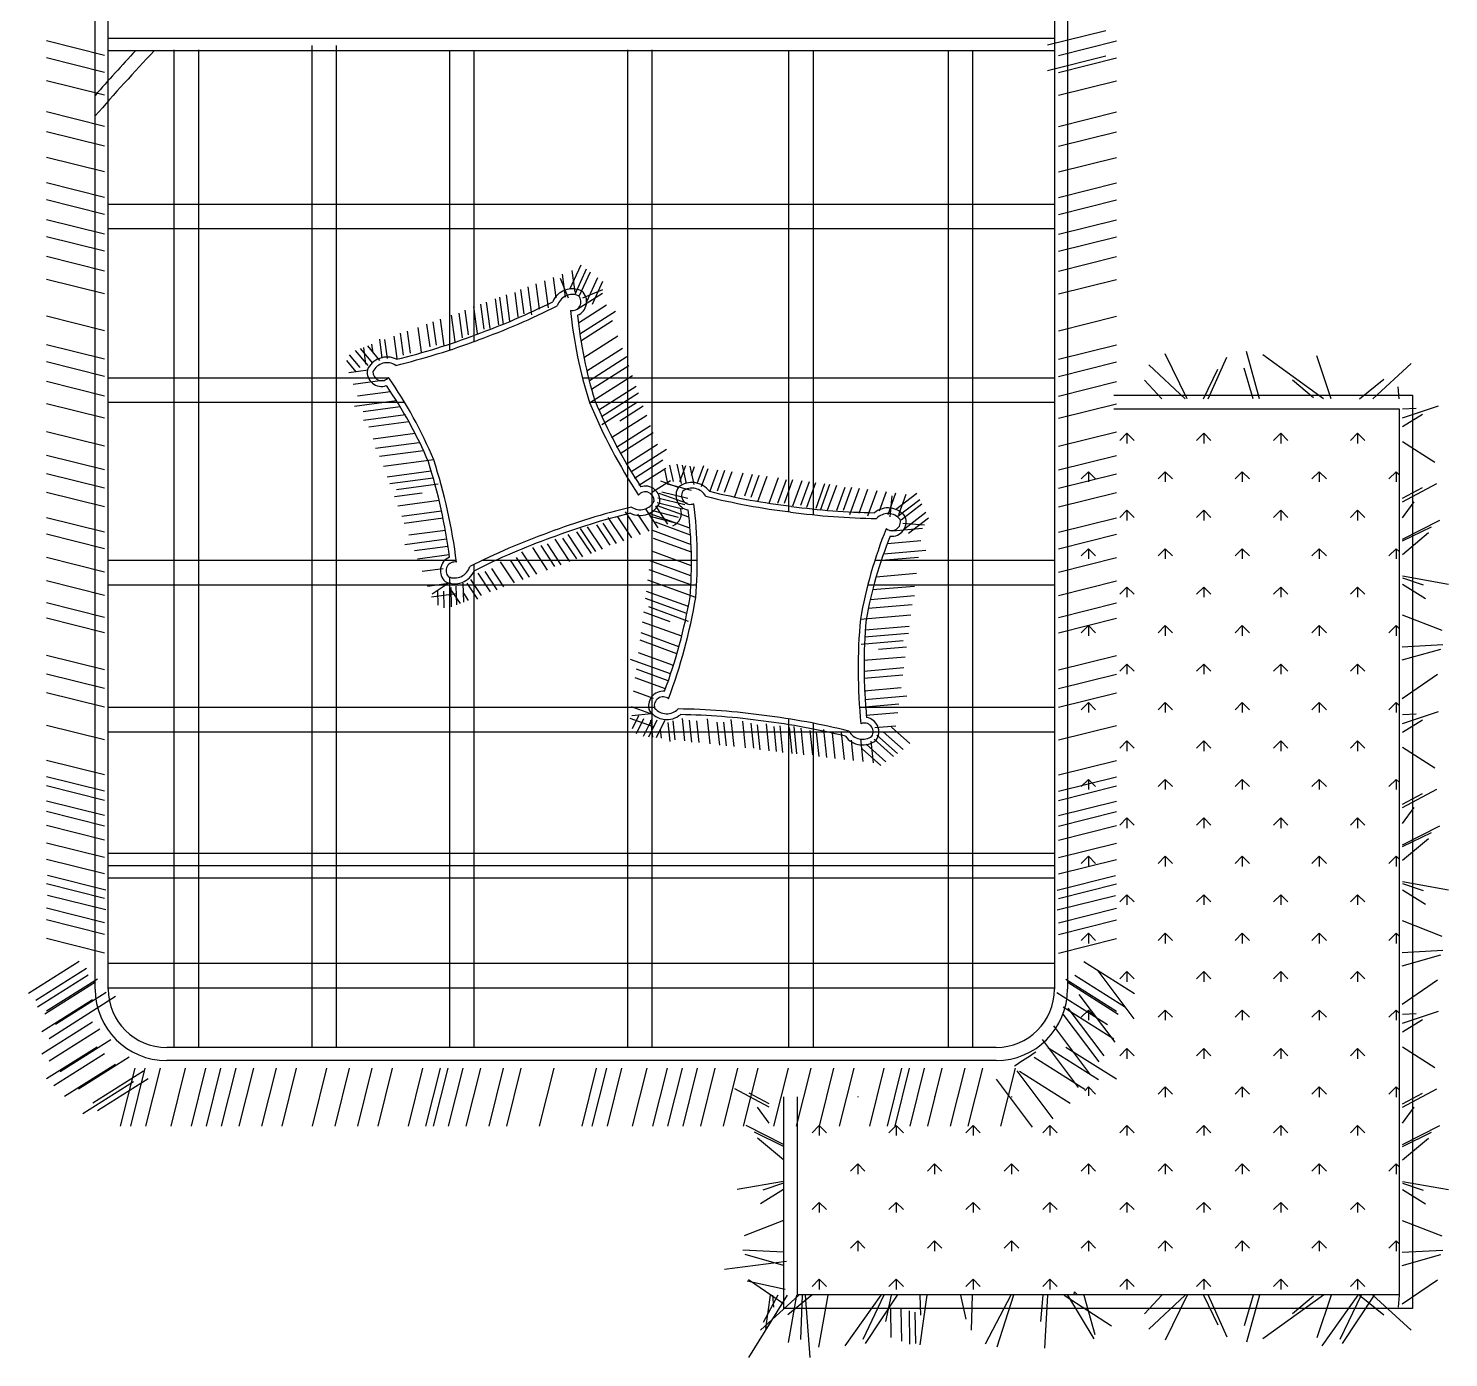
# Model space of a CAD drawing. Header units: millimetres. Extents: x -733 to 20318, y 212 to 20507.
# Drawn here: x 15084 to 17173, y 9308 to 11263 of the extents above; entities that cross this region are included whole.
import ezdxf

# ---------------------------------------------------------------- set-up
doc = ezdxf.new("R2010")
doc.units = ezdxf.units.MM
doc.layers.get('0').update_dxf_attribs({"color": 250})

msp = doc.modelspace()

# ---------------------------------------------------------------- linework, layer by layer
at = {"color": 18, "true_color": 0x000000}
for p, q in [((15182.4, 9849.9), (15182.4, 11584.8)), ((15201.7, 9849.9), (15201.7, 11584.8)), ((16593.5, 11584.8), (16593.5, 9849.9)), ((16612.8, 11584.8), (16612.8, 9849.9)), ((15196.3, 11223.4), (15110.8, 11244.7)), ((16593.5, 11248.2), (15201.7, 11248.2)), ((16583.4, 11238.8), (16668.9, 11260.2)), ((16599.4, 11223.4), (16684.9, 11244.7)), ((15196.3, 11198.4), (15110.8, 11219.7)), ((16593.5, 11230.2), (15201.7, 11230.2)), ((15298.7, 9764), (15298.7, 11231.9)), ((15334.7, 9764), (15334.7, 11231.9)), ((15501.5, 9764), (15501.5, 11238)), ((15537.5, 9764), (15537.5, 11238)), ((15703.9, 10790.1), (15703.9, 11230.2)), ((15739.9, 10802.6), (15739.9, 11230.2)), ((15965.8, 9764), (15965.8, 11231.9)), ((16001.8, 9764), (16001.8, 11231.9)), ((16203, 10552.1), (16203, 11230.2)), ((16239, 10547.7), (16239, 11230.2)), ((16437.6, 9764), (16437.6, 11230.2)), ((16473.6, 9764), (16473.6, 11230.2)), ((16583.4, 11201.2), (16668.9, 11222.6)), ((16599.4, 11198.4), (16684.9, 11219.7)), ((15196.3, 11164.9), (15110.8, 11186.3)), ((16599.4, 11164.9), (16684.9, 11186.3)), ((15196.3, 11119), (15110.8, 11140.3)), ((16599.4, 11119), (16684.9, 11140.3)), ((15196.3, 11089.8), (15110.8, 11111.1)), ((16599.4, 11089.8), (16684.9, 11111.1)), ((15196.3, 11052.2), (15110.8, 11073.5)), ((16599.4, 11052.2), (16684.9, 11073.5)), ((15196.3, 11014.6), (15110.8, 11036)), ((16599.4, 11014.6), (16684.9, 11036)), ((15196.3, 10989.6), (15110.8, 11010.9)), ((16599.4, 10989.6), (16684.9, 11010.9)), ((16593.5, 11004.2), (15201.7, 11004.2)), ((15196.3, 10960.3), (15110.8, 10981.7)), ((16593.5, 10968.2), (15201.7, 10968.2)), ((16599.4, 10960.3), (16684.9, 10981.7)), ((15196.3, 10935.3), (15110.8, 10956.6)), ((16599.4, 10935.3), (16684.9, 10956.6)), ((15196.3, 10906.1), (15110.8, 10927.4)), ((16599.4, 10906.1), (16684.9, 10927.4)), ((15880.8, 10879.8), (15897.2, 10915.5)), ((15888.4, 10875.3), (15884.2, 10906.9)), ((15888.4, 10872.4), (15905.3, 10909.3)), ((15196.3, 10872.7), (15110.8, 10894)), ((15835.9, 10850.2), (15830.9, 10887.3)), ((15849.1, 10852.3), (15843.8, 10892)), ((15860.7, 10866.7), (15856.6, 10896.7)), ((15878.8, 10866.2), (15866.9, 10895.2)), ((15874.4, 10868), (15869.9, 10901.6)), ((15895.1, 10870.2), (15911, 10905)), ((15905.7, 10861.3), (15921.9, 10896.8)), ((15913.9, 10857.6), (15929.3, 10891.2)), ((16599.4, 10872.7), (16684.9, 10894)), ((15776.2, 10827.3), (15771.1, 10865.2)), ((15783.3, 10827.4), (15777.9, 10867.7)), ((15792.6, 10832.3), (15787.4, 10871.3)), ((15804.8, 10838.7), (15800, 10874.6)), ((15813.3, 10843.1), (15808.5, 10879)), ((15824.6, 10841.9), (15819.2, 10882.9)), ((15891.5, 10850.1), (15928.5, 10873.7)), ((15899.7, 10866.8), (15929, 10879.3)), ((15723, 10807.9), (15718.1, 10844.4)), ((15731.5, 10812.3), (15726.6, 10848.9)), ((15744.7, 10814.4), (15739.4, 10853.6)), ((15754.5, 10820.7), (15749.6, 10857.3)), ((15763.5, 10821.9), (15758.3, 10860.5)), ((15893.5, 10829.9), (15934.8, 10856.3)), ((15895.6, 10814), (15948, 10847.4)), ((15196.3, 10818.4), (15110.8, 10839.7)), ((15662.3, 10786.8), (15657.4, 10823.4)), ((15675, 10794.6), (15670.5, 10828.2)), ((15684.4, 10797.2), (15679.8, 10831.6)), ((15695.8, 10796), (15690.5, 10835.6)), ((15711.8, 10802), (15706.5, 10841.5)), ((15897, 10803.8), (15943.2, 10833.3)), ((16599.4, 10818.4), (16684.9, 10839.7)), ((15604.7, 10778.2), (15601, 10806.2)), ((15612.3, 10777.4), (15608.6, 10805.4)), ((15626.5, 10777.6), (15622.1, 10810.4)), ((15635.9, 10782.5), (15631.6, 10814.7)), ((15646.3, 10785.6), (15641.9, 10817.7)), ((15901.4, 10778.9), (15951.4, 10810.8)), ((15196.3, 10776.6), (15110.8, 10797.9)), ((15556.1, 10783.2), (15571.8, 10764.4)), ((15565.1, 10789.4), (15583.3, 10767.5)), ((15572.4, 10792.1), (15590.2, 10770.8)), ((15580.8, 10769.2), (15577.4, 10794)), ((15582.9, 10796), (15600.8, 10774.4)), ((15591.4, 10785.5), (15589.6, 10798.5)), ((15905.5, 10759.5), (15957.9, 10792.9)), ((15909.5, 10745.3), (15964.3, 10780.3)), ((16599.4, 10776.6), (16684.9, 10797.9)), ((16788.8, 10718.3), (16756.5, 10784.5)), ((16895.4, 10718.3), (16876, 10787.8)), ((16989.1, 10718.3), (16900.3, 10782.9)), ((17000.5, 10718.3), (16979.5, 10781.3)), ((15196.3, 10751.3), (15110.8, 10772.6)), ((15552, 10774.6), (15565.7, 10758.1)), ((15584, 10760.3), (15555.6, 10756.5)), ((15912.4, 10732.3), (15967.2, 10767.3)), ((16599.4, 10751.3), (16684.9, 10772.6)), ((16785.6, 10718.3), (16732.2, 10768.4)), ((16813, 10718.3), (16834, 10761.9)), ((16819.5, 10718.3), (16847, 10779.7)), ((16885.7, 10718.3), (16872.8, 10763.5)), ((17061.9, 10718.3), (17118.4, 10770)), ((15196.3, 10722.3), (15110.8, 10743.7)), ((15614.6, 10748.8), (15201.7, 10748.8)), ((15605.3, 10745.4), (15561.8, 10739.5)), ((16593.5, 10748.8), (15899.4, 10748.8)), ((15909.5, 10712.3), (15972.6, 10752.6)), ((16599.4, 10722.3), (16684.9, 10743.7)), ((16751.6, 10718.3), (16725.8, 10745.8)), ((16974.6, 10719.9), (16943.9, 10745.8)), ((17042.5, 10718.3), (17078, 10747.4)), ((15616.8, 10728.7), (15568.2, 10722.2)), ((15923.1, 10701.9), (15978.2, 10737.1)), ((15927.3, 10692.3), (15981.8, 10727.1)), ((16680.9, 10723.5), (17120.4, 10723.5)), ((17100.6, 10718.3), (17099, 10736.1)), ((17120.4, 10723.5), (17120.4, 9380)), ((15196.3, 10689.6), (15110.8, 10710.9)), ((15637.7, 10712.8), (15201.7, 10712.8)), ((15625.5, 10715.1), (15563.9, 10706.9)), ((15631, 10706.5), (15576.7, 10699.2)), ((16593.5, 10712.8), (15909.6, 10712.8)), ((15927.6, 10680.6), (15980, 10714)), ((15954, 10686), (15988.7, 10708.1)), ((16599.4, 10689.6), (16684.9, 10710.9)), ((16680.9, 10703.5), (17100.4, 10703.5)), ((17100.4, 10703.5), (17100.4, 9400)), ((17105.4, 10690.5), (17158.5, 10707.9)), ((17105.4, 10703.6), (17125.4, 10704.4)), ((15638.8, 10694.6), (15577.2, 10686.4)), ((15643.8, 10684.6), (15585, 10676.7)), ((15942.1, 10661.4), (15993.7, 10694.3)), ((15949.4, 10647.2), (15999.3, 10679)), ((17105.4, 10677.4), (17135, 10695.7)), ((15196.3, 10648.5), (15110.8, 10669.8)), ((15653.1, 10667.2), (15591.5, 10658.9)), ((15954.5, 10637.9), (16003, 10668.8)), ((16599.4, 10648.5), (16684.9, 10669.8)), ((16700.1, 10667.5), (16689.5, 10656.9)), ((16700.1, 10667.5), (16710.7, 10656.9)), ((16700.1, 10667.5), (16700.1, 10652.5)), ((16813.2, 10667.5), (16802.6, 10656.9)), ((16813.2, 10667.5), (16823.8, 10656.9)), ((16813.2, 10667.5), (16813.2, 10652.5)), ((16926.4, 10667.5), (16915.7, 10656.9)), ((16926.4, 10667.5), (16937, 10656.9)), ((16926.4, 10667.5), (16926.4, 10652.5)), ((17039.5, 10667.5), (17028.9, 10656.9)), ((17039.5, 10667.5), (17050.1, 10656.9)), ((17039.5, 10667.5), (17039.5, 10652.5)), ((17105.4, 10655.6), (17153.3, 10625.1)), ((15196.3, 10613.8), (15110.8, 10635.1)), ((15659.2, 10653.7), (15594.8, 10645.1)), ((15665.4, 10641.9), (15600.9, 10633.3)), ((15963.4, 10622), (16009.4, 10651.4)), ((15970.5, 10610.8), (16022.9, 10644.3)), ((16599.4, 10613.8), (16684.9, 10635.1)), ((15680.5, 10628.5), (15606.4, 10618.6)), ((15975.7, 10601.6), (16017.7, 10628.4)), ((15982.3, 10591), (16022.1, 10616.4)), ((16019.8, 10614.8), (16024.3, 10593.9)), ((16027.4, 10620.5), (16032.6, 10596.6)), ((16038.2, 10621.9), (16044.2, 10593.9)), ((16042.7, 10596.7), (16051.3, 10620.2)), ((16046, 10620.9), (16051.9, 10593.7)), ((16057.1, 10619.4), (16063, 10592)), ((16059.7, 10606.2), (16064.2, 10618.5)), ((16068.1, 10593.5), (16077.8, 10620.1)), ((16074.5, 10589.3), (16084.2, 10615.9)), ((16087.2, 10582.9), (16098.5, 10614)), ((16097.8, 10582.9), (16108.9, 10613.4)), ((15196.3, 10586.8), (15110.8, 10608.1)), ((15676.9, 10611.8), (15612, 10603.1)), ((15679.8, 10601.7), (15615.7, 10593.1)), ((15687.1, 10592.6), (15625.5, 10584.3)), ((16002.4, 10581.2), (16028.8, 10598)), ((16041.5, 10587.3), (16014.6, 10597.1)), ((16023.9, 10593), (16058.9, 10584.1)), ((16108.4, 10580.8), (16119.5, 10611.3)), ((16123.2, 10574.5), (16135.8, 10609.2)), ((16138, 10575.5), (16149.6, 10607.4)), ((16147.5, 10573.4), (16159.4, 10606.1)), ((16157.1, 10567.1), (16170.7, 10604.6)), ((16174, 10565), (16187.6, 10602.4)), ((16186.7, 10565), (16199.3, 10599.7)), ((16196.2, 10565), (16208.9, 10599.7)), ((16208.9, 10560.8), (16222.5, 10597.9)), ((16220.6, 10561.8), (16233.2, 10596.5)), ((16229.1, 10558.7), (16242.4, 10595.3)), ((16242.8, 10557.6), (16255.9, 10593.6)), ((16249.2, 10554.4), (16263.1, 10592.6)), ((16599.4, 10586.8), (16684.9, 10608.1)), ((16643.5, 10611), (16632.9, 10600.4)), ((16643.5, 10611), (16654.1, 10600.4)), ((16643.5, 10611), (16643.5, 10596)), ((16756.6, 10611), (16746, 10600.4)), ((16756.6, 10611), (16767.3, 10600.4)), ((16756.6, 10611), (16756.6, 10596)), ((16869.8, 10611), (16859.2, 10600.4)), ((16869.8, 10611), (16880.4, 10600.4)), ((16869.8, 10611), (16869.8, 10596)), ((16982.9, 10611), (16972.3, 10600.4)), ((16982.9, 10611), (16993.5, 10600.4)), ((16982.9, 10611), (16982.9, 10596)), ((17096.1, 10611), (17085.4, 10600.4)), ((17096.1, 10611), (17100.4, 10606.6)), ((17096.1, 10611), (17096.1, 10596)), ((17105.4, 10566.7), (17155.9, 10593.7)), ((15196.3, 10559.3), (15110.8, 10580.7)), ((15663.5, 10579.7), (15622.7, 10574.2)), ((16010.2, 10572.8), (16049.6, 10562.8)), ((16053.5, 10564.2), (16012.2, 10579.2)), ((16016.1, 10581.6), (16054.2, 10571.9)), ((16259.8, 10554.4), (16273.2, 10591.3)), ((16273.5, 10554.4), (16285.9, 10588.4)), ((16283, 10554.4), (16295.4, 10588.4)), ((16292.6, 10548.1), (16306.7, 10587)), ((16306.3, 10550.2), (16319.1, 10585.4)), ((16319, 10546), (16332.7, 10583.6)), ((16336, 10553.4), (16346.3, 10581.8)), ((16348.7, 10548.1), (16360.3, 10580)), ((16351.8, 10544.5), (16354.7, 10575.7)), ((16359.9, 10555.6), (16390.9, 10579.7)), ((16364.6, 10548.1), (16375.4, 10578)), ((16599.4, 10559.3), (16684.9, 10580.7)), ((17105.4, 10572), (17135, 10587.6)), ((15688.5, 10568.6), (15627.8, 10560.4)), ((15692, 10553), (15633.4, 10545.2)), ((15962, 10552), (15984.1, 10518.7)), ((15991.3, 10556.9), (16010, 10528.6)), ((16002.3, 10553.8), (16040.2, 10544.2)), ((16006.7, 10560.6), (16024.3, 10534.1)), ((16009.2, 10565.8), (16046.3, 10556.4)), ((16055.9, 10544.1), (16009.8, 10560.8)), ((16363.1, 10545.5), (16395.3, 10570.4)), ((16368.1, 10540.4), (16398.3, 10563.9)), ((16373.3, 10527.6), (16404.2, 10551.6)), ((16700.1, 10554.4), (16689.5, 10543.8)), ((16700.1, 10554.4), (16710.7, 10543.8)), ((16700.1, 10554.4), (16700.1, 10539.4)), ((16813.2, 10554.4), (16802.6, 10543.8)), ((16813.2, 10554.4), (16823.8, 10543.8)), ((16813.2, 10554.4), (16813.2, 10539.4)), ((16926.4, 10554.4), (16915.7, 10543.8)), ((16926.4, 10554.4), (16937, 10543.8)), ((16926.4, 10554.4), (16926.4, 10539.4)), ((17039.5, 10554.4), (17028.9, 10543.8)), ((17039.5, 10554.4), (17050.1, 10543.8)), ((17039.5, 10554.4), (17039.5, 10539.4)), ((17105.4, 10543.2), (17122.8, 10566.7)), ((15196.3, 10521.9), (15110.8, 10543.2)), ((15694.2, 10542.6), (15637.1, 10535)), ((15906.3, 10529.9), (15928, 10497.2)), ((15919.7, 10533.1), (15939.7, 10502.9)), ((15929, 10535.3), (15949, 10505.2)), ((15936.7, 10543.7), (15959.6, 10509.3)), ((15950.6, 10544.9), (15971.3, 10513.8)), ((15980.2, 10548.8), (15996.9, 10523.6)), ((16057.3, 10528), (15998.9, 10549.3)), ((16000.2, 10545), (16036, 10536)), ((16058.2, 10517.8), (16006.7, 10536.6)), ((16370.6, 10535.3), (16402.4, 10532.9)), ((16378.9, 10520.6), (16408.1, 10543.2)), ((16599.4, 10521.9), (16684.9, 10543.2)), ((17105.4, 10511.8), (17160.3, 10539.7)), ((17105.4, 10509.2), (17148.1, 10530.1)), ((15196.3, 10497.6), (15110.8, 10519)), ((15699.4, 10511.6), (15637.8, 10503.4)), ((15697.6, 10524.8), (15643.6, 10517.5)), ((15858.4, 10511.8), (15880.3, 10478.8)), ((15870, 10513.5), (15890.4, 10482.7)), ((15877.5, 10518.6), (15899.1, 10486)), ((15890.6, 10522.8), (15911.8, 10490.9)), ((15896, 10527.4), (15918.5, 10493.5)), ((16059.6, 10503.7), (16001.2, 10524.9)), ((16059.4, 10492.5), (16003.6, 10512.8)), ((16348, 10505.5), (16396.9, 10509.7)), ((16355.6, 10524.3), (16399.3, 10528.1)), ((16599.4, 10497.6), (16684.9, 10519)), ((17105.4, 10489.1), (17143.7, 10521.4)), ((15701.4, 10501.2), (15652, 10494.6)), ((15703.1, 10488.9), (15656.4, 10482.6)), ((15809.5, 10493.4), (15831.6, 10460.1)), ((15825.5, 10499.5), (15847.5, 10466.2)), ((15837.8, 10502.4), (15858.2, 10471.7)), ((15847.1, 10504.7), (15867.5, 10473.9)), ((16059.6, 10472.7), (16001.2, 10494)), ((16342.5, 10490.4), (16404.4, 10495.8)), ((16643.5, 10497.8), (16632.9, 10487.2)), ((16643.5, 10497.8), (16654.1, 10487.2)), ((16643.5, 10497.8), (16643.5, 10482.8)), ((16756.6, 10497.8), (16746, 10487.2)), ((16756.6, 10497.8), (16767.3, 10487.2)), ((16756.6, 10497.8), (16756.6, 10482.8)), ((16869.8, 10497.8), (16859.2, 10487.2)), ((16869.8, 10497.8), (16880.4, 10487.2)), ((16869.8, 10497.8), (16869.8, 10482.8)), ((16982.9, 10497.8), (16972.3, 10487.2)), ((16982.9, 10497.8), (16993.5, 10487.2)), ((16982.9, 10497.8), (16982.9, 10482.8)), ((17096.1, 10497.8), (17085.4, 10487.2)), ((17096.1, 10497.8), (17100.4, 10493.5)), ((17096.1, 10497.8), (17096.1, 10482.8)), ((15196.3, 10463.4), (15110.8, 10484.7)), ((15713.7, 10480.3), (15201.7, 10480.3)), ((15694.2, 10468.4), (15663.2, 10464.3)), ((15739.9, 9764), (15739.9, 10474.7)), ((16068.2, 10480.3), (15751.3, 10480.3)), ((15765.4, 10468.6), (15783.3, 10441.6)), ((15778.3, 10478.3), (15798.7, 10447.5)), ((15792.9, 10480.7), (15811.7, 10452.5)), ((15801.7, 10485), (15820.9, 10456.1)), ((16058.8, 10457.9), (15997.6, 10480.2)), ((16058.8, 10444.7), (15997.6, 10466.9)), ((16593.5, 10480.3), (16329.2, 10480.3)), ((16339, 10480.8), (16393.6, 10485.5)), ((16599.4, 10463.4), (16684.9, 10484.7)), ((15196.3, 10429.1), (15110.8, 10450.4)), ((15705.4, 10446.9), (15671.2, 10442.3)), ((15701.9, 10446.7), (15678, 10430.8)), ((15703.9, 9764), (15703.9, 10455.9)), ((15724.6, 10419.1), (15723.9, 10447.1)), ((15729.3, 10446.9), (15744.9, 10423.3)), ((15734.4, 10452.5), (15750.1, 10428.9)), ((15745.3, 10461.6), (15763.6, 10434.1)), ((15755.6, 10464.1), (15773.5, 10437.1)), ((16065.9, 10425.8), (15995.6, 10451.4)), ((16331.3, 10456.6), (16390.4, 10461.8)), ((16599.4, 10429.1), (16684.9, 10450.4)), ((17105.4, 10457.8), (17173.3, 10445.6)), ((17105.4, 10455.1), (17135.9, 10444.7)), ((16067.2, 10444.3), (15201.7, 10444.3)), ((15713.6, 10431.2), (15677.1, 10426.3)), ((15687.2, 10414.8), (15686.7, 10436.2)), ((15696, 10411), (15695.4, 10435.5)), ((15705.3, 10437.8), (15719.1, 10417)), ((15706.8, 10412.3), (15706.1, 10440.8)), ((15714.2, 10415.1), (15713.5, 10442.8)), ((15724, 10432.6), (15731.2, 10421.6)), ((16055, 10412.7), (15993.5, 10435)), ((16593.5, 10444.3), (16318.9, 10444.3)), ((16322.9, 10423.1), (16387.7, 10428.7)), ((16326, 10437.6), (16387.9, 10442.9)), ((16700.1, 10441.3), (16689.5, 10430.7)), ((16700.1, 10441.3), (16710.7, 10430.7)), ((16700.1, 10441.3), (16700.1, 10426.3)), ((16813.2, 10441.3), (16802.6, 10430.7)), ((16813.2, 10441.3), (16823.8, 10430.7)), ((16813.2, 10441.3), (16813.2, 10426.3)), ((16926.4, 10441.3), (16915.7, 10430.7)), ((16926.4, 10441.3), (16937, 10430.7)), ((16926.4, 10441.3), (16926.4, 10426.3)), ((17039.5, 10441.3), (17028.9, 10430.7)), ((17039.5, 10441.3), (17050.1, 10430.7)), ((17039.5, 10441.3), (17039.5, 10426.3)), ((17105.4, 10445.6), (17139.4, 10424.6)), ((15196.3, 10396.6), (15110.8, 10418)), ((16028.2, 10390.4), (15989.5, 10404.5)), ((16052.9, 10402.4), (15992.1, 10424.5)), ((16055.1, 10390.9), (15996.7, 10412.1)), ((16319.5, 10410.3), (16384.3, 10415.9)), ((16599.4, 10396.6), (16684.9, 10418)), ((15196.3, 10374.2), (15110.8, 10395.6)), ((16045.2, 10369), (15987.6, 10389.9)), ((16307.7, 10393.9), (16382.2, 10400.4)), ((16314.9, 10378.4), (16380, 10384)), ((16599.4, 10374.2), (16684.9, 10395.6)), ((16643.5, 10384.7), (16632.9, 10374.1)), ((16643.5, 10384.7), (16654.1, 10374.1)), ((16643.5, 10384.7), (16643.5, 10369.7)), ((16756.6, 10384.7), (16746, 10374.1)), ((16756.6, 10384.7), (16767.3, 10374.1)), ((16756.6, 10384.7), (16756.6, 10369.7)), ((16869.8, 10384.7), (16859.2, 10374.1)), ((16869.8, 10384.7), (16880.4, 10374.1)), ((16869.8, 10384.7), (16869.8, 10369.7)), ((16982.9, 10384.7), (16972.3, 10374.1)), ((16982.9, 10384.7), (16993.5, 10374.1)), ((16982.9, 10384.7), (16982.9, 10369.7)), ((17096.1, 10384.7), (17085.4, 10374.1)), ((17096.1, 10384.7), (17100.4, 10380.4)), ((17096.1, 10384.7), (17096.1, 10369.7)), ((17105.2, 10400.3), (17163.4, 10377.7)), ((16038.2, 10343.3), (15984.1, 10363)), ((16041.1, 10353.5), (15985.5, 10373.8)), ((16309.1, 10357.4), (16371, 10362.7)), ((16314.2, 10367.9), (16378.6, 10373.5)), ((16033, 10325.9), (15981.7, 10344.6)), ((16334.9, 10349.9), (16375.9, 10353.5)), ((17105.2, 10353.5), (17165, 10356.7)), ((17105.2, 10334.1), (17161.8, 10350.2)), ((15196.3, 10319.4), (15110.8, 10340.7)), ((16028.5, 10313.5), (15970.1, 10334.7)), ((16025.5, 10303.3), (15978.6, 10320.4)), ((16312.9, 10317.7), (16371.8, 10322.8)), ((16313, 10333.6), (16374, 10338.9)), ((16599.4, 10319.4), (16684.9, 10340.7)), ((16700.1, 10328.1), (16689.5, 10317.5)), ((16700.1, 10328.1), (16710.7, 10317.5)), ((16700.1, 10328.1), (16700.1, 10313.1)), ((16813.2, 10328.1), (16802.6, 10317.5)), ((16813.2, 10328.1), (16823.8, 10317.5)), ((16813.2, 10328.1), (16813.2, 10313.1)), ((16926.4, 10328.1), (16915.7, 10317.5)), ((16926.4, 10328.1), (16937, 10317.5)), ((16926.4, 10328.1), (16926.4, 10313.1)), ((17039.5, 10328.1), (17028.9, 10317.5)), ((17039.5, 10328.1), (17050.1, 10317.5)), ((17039.5, 10328.1), (17039.5, 10313.1)), ((15196.3, 10292), (15110.8, 10313.3)), ((16021.3, 10291.6), (15976.9, 10307.7)), ((16313, 10307.1), (16370.4, 10312)), ((16599.4, 10292), (16684.9, 10313.3)), ((17105.2, 10277.5), (17156.9, 10313.1)), ((15196.3, 10264.5), (15110.8, 10285.9)), ((16003.8, 10277.6), (15974.4, 10288.3)), ((16313.6, 10288.9), (16367.9, 10293.6)), ((16314.7, 10275.7), (16376.6, 10281.1)), ((16599.4, 10264.5), (16684.9, 10285.9)), ((16005.2, 10264.1), (15201.7, 10264.1)), ((16003.8, 10253.3), (15971.4, 10265)), ((16593.5, 10264.1), (16306.8, 10264.1)), ((16315, 10265.1), (16364.7, 10269.4)), ((16643.5, 10271.6), (16632.9, 10260.9)), ((16643.5, 10271.6), (16654.1, 10260.9)), ((16643.5, 10271.6), (16643.5, 10256.6)), ((16756.6, 10271.6), (16746, 10260.9)), ((16756.6, 10271.6), (16767.3, 10260.9)), ((16756.6, 10271.6), (16756.6, 10256.6)), ((16869.8, 10271.6), (16859.2, 10260.9)), ((16869.8, 10271.6), (16880.4, 10260.9)), ((16869.8, 10271.6), (16869.8, 10256.6)), ((16982.9, 10271.6), (16972.3, 10260.9)), ((16982.9, 10271.6), (16993.5, 10260.9)), ((16982.9, 10271.6), (16982.9, 10256.6)), ((17096.1, 10271.6), (17085.4, 10260.9)), ((17096.1, 10271.6), (17100.4, 10267.2)), ((17096.1, 10271.6), (17096.1, 10256.6)), ((17105.4, 10240.8), (17158.5, 10258.2)), ((15196.3, 10216.5), (15110.8, 10237.9)), ((16003.8, 10235.6), (15969.2, 10248.1)), ((16000.6, 10254.7), (15972.1, 10251.7)), ((15972.8, 10233.3), (15982.3, 10252.5)), ((15978.9, 10225.9), (15989.7, 10247.9)), ((15989, 10222), (16001.6, 10247.6)), ((15996.8, 10221.1), (16009.1, 10246)), ((15999.5, 10245.3), (16002.1, 10220.5)), ((16007.9, 10219.8), (16020.3, 10245)), ((16024.9, 10242.2), (16027.9, 10214.1)), ((16032.1, 10244.8), (16035.1, 10216.6)), ((16046, 10247.9), (16049.4, 10215)), ((16056.3, 10245.3), (16059.6, 10213)), ((16067, 10244.8), (16070.4, 10212.5)), ((16082.9, 10247.3), (16086.8, 10210.6)), ((16097.1, 10242.7), (16100.6, 10209)), ((16106.8, 10242.5), (16110.4, 10207.9)), ((16117.6, 10246.3), (16121.8, 10206.6)), ((16134.6, 10244.2), (16138.7, 10204.6)), ((16146.9, 10241.2), (16150.7, 10204.4)), ((16156.1, 10238.9), (16160, 10202.1)), ((16169.5, 10239.9), (16173.6, 10200.5)), ((16189.5, 10237), (16193.5, 10198.2)), ((16203, 9764), (16203, 10247.4)), ((16239, 9764), (16239, 10241)), ((16316, 10252.7), (16363, 10256.8)), ((16329.2, 10234.7), (16360.4, 10237.4)), ((16599.4, 10216.5), (16684.9, 10237.9)), ((17105.4, 10253.8), (17125.4, 10254.7)), ((17105.4, 10227.7), (17135, 10246)), ((16593.5, 10228.1), (15201.7, 10228.1)), ((16013.6, 10232), (16015, 10219)), ((16180.5, 10236), (16184.3, 10199.3)), ((16203.1, 10234.7), (16207.1, 10196.7)), ((16210, 10236.3), (16214.3, 10195.8)), ((16220.3, 10233.7), (16224.4, 10194.7)), ((16233.7, 10230.4), (16237.4, 10194.4)), ((16242.9, 10228.1), (16246.7, 10192.1)), ((16253.7, 10231.9), (16258, 10190.8)), ((16266.5, 10226.5), (16270.4, 10189.3)), ((16279.9, 10227.5), (16284, 10187.7)), ((16294.5, 10216.3), (16297.6, 10186.1)), ((16308.1, 10218.3), (16311.6, 10184.5)), ((16328.1, 10217.8), (16356.6, 10192.3)), ((16332.2, 10223.6), (16362.5, 10196.5)), ((16341.6, 10228.6), (16370.8, 10202.4)), ((16353.7, 10235.1), (16380.6, 10211)), ((16310.5, 10203.6), (16338, 10179)), ((16316.5, 10210.4), (16345.6, 10184.4)), ((16323.5, 10214.5), (16326.8, 10182.8)), ((16700.1, 10215), (16689.5, 10204.4)), ((16700.1, 10215), (16710.7, 10204.4)), ((16700.1, 10215), (16700.1, 10200)), ((16813.2, 10215), (16802.6, 10204.4)), ((16813.2, 10215), (16823.8, 10204.4)), ((16813.2, 10215), (16813.2, 10200)), ((16926.4, 10215), (16915.7, 10204.4)), ((16926.4, 10215), (16937, 10204.4)), ((16926.4, 10215), (16926.4, 10200)), ((17039.5, 10215), (17028.9, 10204.4)), ((17039.5, 10215), (17050.1, 10204.4)), ((17039.5, 10215), (17039.5, 10200)), ((17105.4, 10205.9), (17153.3, 10175.4)), ((15196.3, 10165.1), (15110.8, 10186.4)), ((16599.4, 10165.1), (16684.9, 10186.4)), ((15196.3, 10141.1), (15110.8, 10162.4)), ((16599.4, 10141.1), (16684.9, 10162.4)), ((16643.5, 10158.4), (16632.9, 10147.8)), ((16643.5, 10158.4), (16654.1, 10147.8)), ((16643.5, 10158.4), (16643.5, 10143.4)), ((16756.6, 10158.4), (16746, 10147.8)), ((16756.6, 10158.4), (16767.3, 10147.8)), ((16756.6, 10158.4), (16756.6, 10143.4)), ((16869.8, 10158.4), (16859.2, 10147.8)), ((16869.8, 10158.4), (16880.4, 10147.8)), ((16869.8, 10158.4), (16869.8, 10143.4)), ((16982.9, 10158.4), (16972.3, 10147.8)), ((16982.9, 10158.4), (16993.5, 10147.8)), ((16982.9, 10158.4), (16982.9, 10143.4)), ((17096.1, 10158.4), (17085.4, 10147.8)), ((17096.1, 10158.4), (17100.4, 10154.1)), ((17096.1, 10158.4), (17096.1, 10143.4)), ((15196.3, 10127.4), (15110.8, 10148.7)), ((16599.4, 10127.4), (16684.9, 10148.7)), ((17105.4, 10117), (17155.9, 10144)), ((17105.4, 10122.2), (17135, 10137.9)), ((15196.3, 10105.1), (15110.8, 10126.5)), ((16599.4, 10105.1), (16684.9, 10126.5)), ((17105.4, 10093.5), (17122.8, 10117)), ((15196.3, 10089.7), (15110.8, 10111)), ((16599.4, 10089.7), (16684.9, 10111)), ((16700.1, 10101.8), (16689.5, 10091.2)), ((16700.1, 10101.8), (16710.7, 10091.2)), ((16700.1, 10101.8), (16700.1, 10086.8)), ((16813.2, 10101.8), (16802.6, 10091.2)), ((16813.2, 10101.8), (16823.8, 10091.2)), ((16813.2, 10101.8), (16813.2, 10086.8)), ((16926.4, 10101.8), (16915.7, 10091.2)), ((16926.4, 10101.8), (16937, 10091.2)), ((16926.4, 10101.8), (16926.4, 10086.8)), ((17039.5, 10101.8), (17028.9, 10091.2)), ((17039.5, 10101.8), (17050.1, 10091.2)), ((17039.5, 10101.8), (17039.5, 10086.8)), ((15196.3, 10069.1), (15110.8, 10090.5)), ((16599.4, 10069.1), (16684.9, 10090.5)), ((17105.4, 10062.1), (17160.3, 10090)), ((17105.4, 10059.5), (17148.1, 10080.4)), ((17105.4, 10039.4), (17143.7, 10071.7)), ((15196.3, 10043.4), (15110.8, 10064.7)), ((16593.5, 10049.2), (15201.7, 10049.2)), ((16599.4, 10043.4), (16684.9, 10064.7)), ((15196.3, 10019.4), (15110.8, 10040.8)), ((16593.5, 10031.2), (15201.7, 10031.2)), ((16599.4, 10019.4), (16684.9, 10040.8)), ((16643.5, 10045.3), (16632.9, 10034.7)), ((16643.5, 10045.3), (16654.1, 10034.7)), ((16643.5, 10045.3), (16643.5, 10030.3)), ((16756.6, 10045.3), (16746, 10034.7)), ((16756.6, 10045.3), (16767.3, 10034.7)), ((16756.6, 10045.3), (16756.6, 10030.3)), ((16869.8, 10045.3), (16859.2, 10034.7)), ((16869.8, 10045.3), (16880.4, 10034.7)), ((16869.8, 10045.3), (16869.8, 10030.3)), ((16982.9, 10045.3), (16972.3, 10034.7)), ((16982.9, 10045.3), (16993.5, 10034.7)), ((16982.9, 10045.3), (16982.9, 10030.3)), ((17096.1, 10045.3), (17085.4, 10034.7)), ((17096.1, 10045.3), (17100.4, 10041)), ((17096.1, 10045.3), (17096.1, 10030.3)), ((15198, 9995.4), (15112.5, 10016.8)), ((16593.5, 10013.2), (15201.7, 10013.2)), ((16597.7, 9995.4), (16683.2, 10016.8)), ((17105.4, 10008), (17173.3, 9995.8)), ((15196.3, 9983.4), (15110.8, 10004.8)), ((15198, 9966.3), (15112.5, 9987.6)), ((16597.7, 9966.3), (16683.2, 9987.6)), ((16599.4, 9983.4), (16684.9, 10004.8)), ((16700.1, 9988.7), (16689.5, 9978.1)), ((16700.1, 9988.7), (16710.7, 9978.1)), ((16700.1, 9988.7), (16700.1, 9973.7)), ((16813.2, 9988.7), (16802.6, 9978.1)), ((16813.2, 9988.7), (16823.8, 9978.1)), ((16813.2, 9988.7), (16813.2, 9973.7)), ((16926.4, 9988.7), (16915.7, 9978.1)), ((16926.4, 9988.7), (16937, 9978.1)), ((16926.4, 9988.7), (16926.4, 9973.7)), ((17039.5, 9988.7), (17028.9, 9978.1)), ((17039.5, 9988.7), (17050.1, 9978.1)), ((17039.5, 9988.7), (17039.5, 9973.7)), ((17105.4, 10005.4), (17135.9, 9995)), ((17105.4, 9995.8), (17139.4, 9974.9)), ((15196.3, 9947.4), (15110.8, 9968.8)), ((16599.4, 9947.4), (16684.9, 9968.8)), ((15196.3, 9930.3), (15110.8, 9951.6)), ((16599.4, 9930.3), (16684.9, 9951.6)), ((17105.2, 9950.6), (17163.4, 9928)), ((15196.3, 9902.9), (15110.8, 9924.2)), ((16599.4, 9902.9), (16684.9, 9924.2)), ((16643.5, 9932.1), (16632.9, 9921.5)), ((16643.5, 9932.1), (16654.1, 9921.5)), ((16643.5, 9932.1), (16643.5, 9917.1)), ((16756.6, 9932.1), (16746, 9921.5)), ((16756.6, 9932.1), (16767.3, 9921.5)), ((16756.6, 9932.1), (16756.6, 9917.1)), ((16869.8, 9932.1), (16859.2, 9921.5)), ((16869.8, 9932.1), (16880.4, 9921.5)), ((16869.8, 9932.1), (16869.8, 9917.1)), ((16982.9, 9932.1), (16972.3, 9921.5)), ((16982.9, 9932.1), (16993.5, 9921.5)), ((16982.9, 9932.1), (16982.9, 9917.1)), ((17096.1, 9932.1), (17085.4, 9921.5)), ((17096.1, 9932.1), (17100.4, 9927.8)), ((17096.1, 9932.1), (17096.1, 9917.1)), ((17105.2, 9903.7), (17165, 9907)), ((15158.8, 9890.3), (15084.2, 9843.3)), ((16593.5, 9887.5), (15201.7, 9887.5)), ((16636.9, 9890.3), (16711.5, 9843.3)), ((17105.2, 9884.3), (17161.8, 9900.5)), ((15169.5, 9880), (15094.9, 9833)), ((15172, 9870.5), (15097.4, 9823.4)), ((15185.6, 9864.6), (15111, 9817.6)), ((16610.1, 9864.6), (16684.7, 9817.6)), ((16623.7, 9870.5), (16698.2, 9823.4)), ((16710.9, 9806.3), (16657.8, 9876.7)), ((16700.1, 9875.6), (16689.5, 9865)), ((16700.1, 9875.6), (16710.7, 9865)), ((16700.1, 9875.6), (16700.1, 9860.6)), ((16813.2, 9875.6), (16802.6, 9865)), ((16813.2, 9875.6), (16823.8, 9865)), ((16813.2, 9875.6), (16813.2, 9860.6)), ((16926.4, 9875.6), (16915.7, 9865)), ((16926.4, 9875.6), (16937, 9865)), ((16926.4, 9875.6), (16926.4, 9860.6)), ((17039.5, 9875.6), (17028.9, 9865)), ((17039.5, 9875.6), (17050.1, 9865)), ((17039.5, 9875.6), (17039.5, 9860.6)), ((17105.2, 9827.8), (17156.9, 9863.3)), ((15182.7, 9860.2), (15108.2, 9813.2)), ((15198.8, 9844.8), (15124.3, 9797.8)), ((16593.5, 9851.5), (15201.7, 9851.5)), ((16596.9, 9844.8), (16671.4, 9797.8)), ((16613, 9860.2), (16687.5, 9813.2)), ((16682.9, 9771.7), (16629.8, 9842.1)), ((15178.6, 9834.1), (15104.1, 9787.1)), ((15212.4, 9838.9), (15114.8, 9776.8)), ((16606.3, 9823.8), (16680.9, 9776.8)), ((16666.5, 9751.5), (16613.5, 9821.9)), ((16643.5, 9819), (16632.9, 9808.4)), ((16643.5, 9819), (16654.1, 9808.4)), ((16643.5, 9819), (16643.5, 9804)), ((16756.6, 9819), (16746, 9808.4)), ((16756.6, 9819), (16767.3, 9808.4)), ((16756.6, 9819), (16756.6, 9804)), ((16869.8, 9819), (16859.2, 9808.4)), ((16869.8, 9819), (16880.4, 9808.4)), ((16869.8, 9819), (16869.8, 9804)), ((16982.9, 9819), (16972.3, 9808.4)), ((16982.9, 9819), (16993.5, 9808.4)), ((16982.9, 9819), (16982.9, 9804)), ((17096.1, 9819), (17085.4, 9808.4)), ((17096.1, 9819), (17100.4, 9814.7)), ((17096.1, 9819), (17096.1, 9804)), ((15178.6, 9801.1), (15104.1, 9754.1)), ((16659.5, 9742.8), (16606.5, 9813.2)), ((17105.4, 9799.9), (17158.5, 9817.3)), ((17105.4, 9812.9), (17125.4, 9813.8)), ((17105.4, 9786.8), (17135, 9805.1)), ((15189.3, 9790.8), (15114.8, 9743.8)), ((16645.5, 9725.5), (16592.4, 9795.9)), ((15185.2, 9764.7), (15110.7, 9717.7)), ((15205.4, 9775.4), (15130.9, 9728.4)), ((16507.6, 9764), (15287.6, 9764)), ((16629.1, 9705.3), (16576.1, 9775.7)), ((16583.6, 9764.2), (16658.2, 9717.1)), ((16610.4, 9764.7), (16685, 9717.7)), ((16700.1, 9762.4), (16689.5, 9751.8)), ((16700.1, 9762.4), (16700.1, 9747.4)), ((16700.1, 9762.4), (16710.7, 9751.8)), ((16813.2, 9762.4), (16802.6, 9751.8)), ((16813.2, 9762.4), (16813.2, 9747.4)), ((16813.2, 9762.4), (16823.8, 9751.8)), ((16926.4, 9762.4), (16915.7, 9751.8)), ((16926.4, 9762.4), (16926.4, 9747.4)), ((16926.4, 9762.4), (16937, 9751.8)), ((17039.5, 9762.4), (17028.9, 9751.8)), ((17039.5, 9762.4), (17039.5, 9747.4)), ((17039.5, 9762.4), (17050.1, 9751.8)), ((17105.4, 9765), (17153.3, 9734.5)), ((15196, 9754.5), (15121.4, 9707.5)), ((15212.1, 9739.1), (15137.5, 9692.1)), ((15232.2, 9749.7), (15157.7, 9702.7)), ((16507.6, 9744.7), (15287.6, 9744.7)), ((16563.5, 9749.7), (16638, 9702.7)), ((15253.7, 9729.2), (15179.1, 9682.2)), ((15260.3, 9718), (15185.8, 9670.9)), ((15240.7, 9733.6), (15219.4, 9648.1)), ((15255.6, 9733.6), (15234.3, 9648.1)), ((15277.9, 9733.6), (15256.5, 9648.1)), ((15315, 9733.6), (15293.7, 9648.1)), ((15344.7, 9733.6), (15323.4, 9648.1)), ((15366.9, 9733.6), (15345.6, 9648.1)), ((15389.2, 9733.6), (15367.9, 9648.1)), ((15415.2, 9733.6), (15393.9, 9648.1)), ((15448.6, 9733.6), (15427.3, 9648.1)), ((15478.3, 9733.6), (15457, 9648.1)), ((15522.8, 9733.6), (15501.5, 9648.1)), ((15556.2, 9733.6), (15534.9, 9648.1)), ((15589.6, 9733.6), (15568.3, 9648.1)), ((15619.3, 9733.6), (15598, 9648.1)), ((15663.9, 9733.6), (15642.6, 9648.1)), ((15689.9, 9733.6), (15668.5, 9648.1)), ((15701, 9733.6), (15679.7, 9648.1)), ((15723.3, 9733.6), (15701.9, 9648.1)), ((15749.3, 9733.6), (15727.9, 9648.1)), ((15782.7, 9733.6), (15761.3, 9648.1)), ((15808.6, 9733.6), (15787.3, 9648.1)), ((15856.9, 9733.6), (15835.6, 9648.1)), ((15919.6, 9733.6), (15898.3, 9648.1)), ((15934.5, 9733.6), (15913.1, 9648.1)), ((15956.7, 9733.6), (15935.4, 9648.1)), ((15993.9, 9733.6), (15972.5, 9648.1)), ((16023.6, 9733.6), (16002.2, 9648.1)), ((16045.8, 9733.6), (16024.5, 9648.1)), ((16068.1, 9733.6), (16046.8, 9648.1)), ((16094.1, 9733.6), (16072.7, 9648.1)), ((16127.5, 9733.6), (16106.2, 9648.1)), ((16157.2, 9733.6), (16135.8, 9648.1)), ((16201.7, 9733.6), (16180.4, 9648.1)), ((16235.1, 9733.6), (16213.8, 9648.1)), ((16268.5, 9733.6), (16247.2, 9648.1)), ((16298.2, 9733.6), (16276.9, 9648.1)), ((16342.8, 9733.6), (16321.4, 9648.1)), ((16368.7, 9733.6), (16347.4, 9648.1)), ((16379.9, 9733.6), (16358.6, 9648.1)), ((16402.1, 9733.6), (16380.8, 9648.1)), ((16428.1, 9733.6), (16406.8, 9648.1)), ((16461.5, 9733.6), (16440.2, 9648.1)), ((16487.5, 9733.6), (16466.2, 9648.1)), ((16561.4, 9646.8), (16508.3, 9717.2)), ((16535.8, 9733.6), (16514.4, 9648.1)), ((16591.8, 9659.2), (16538.7, 9729.6)), ((16542, 9729.2), (16616.6, 9682.2)), ((15238.9, 9713.4), (15164.3, 9666.4)), ((16173.9, 9676.1), (16123.4, 9703.1)), ((16173.9, 9681.3), (16144.3, 9697)), ((16643.5, 9705.9), (16638, 9700.3)), ((16643.5, 9705.9), (16654.1, 9695.3)), ((16643.5, 9705.9), (16643.5, 9693)), ((16756.6, 9705.9), (16746, 9695.3)), ((16756.6, 9705.9), (16767.3, 9695.3)), ((16756.6, 9705.9), (16756.6, 9690.9)), ((16869.8, 9705.9), (16859.2, 9695.3)), ((16869.8, 9705.9), (16880.4, 9695.3)), ((16869.8, 9705.9), (16869.8, 9690.9)), ((16982.9, 9705.9), (16972.3, 9695.3)), ((16982.9, 9705.9), (16993.5, 9695.3)), ((16982.9, 9705.9), (16982.9, 9690.9)), ((17096.1, 9705.9), (17085.4, 9695.3)), ((17096.1, 9705.9), (17100.4, 9701.5)), ((17096.1, 9705.9), (17096.1, 9690.9)), ((17105.4, 9676.1), (17155.9, 9703.1)), ((17105.4, 9681.3), (17135, 9697)), ((16173.9, 9652.5), (16156.5, 9676.1)), ((16195.5, 9380), (16195.5, 9691.5)), ((16215.5, 9400), (16215.5, 9691.5)), ((16304.1, 9692), (16304.1, 9690.9)), ((16417.2, 9692), (16417.2, 9690.9)), ((16530.4, 9692), (16530.4, 9690.9)), ((17105.4, 9652.5), (17122.8, 9676.1)), ((16194.8, 9621.2), (16140, 9649.1)), ((16194.8, 9618.5), (16152.2, 9639.5)), ((16247.5, 9649.3), (16236.9, 9638.7)), ((16247.5, 9649.3), (16258.1, 9638.7)), ((16247.5, 9649.3), (16247.5, 9634.3)), ((16360.7, 9649.3), (16350.1, 9638.7)), ((16360.7, 9649.3), (16371.3, 9638.7)), ((16360.7, 9649.3), (16360.7, 9634.3)), ((16473.8, 9649.3), (16463.2, 9638.7)), ((16473.8, 9649.3), (16484.4, 9638.7)), ((16473.8, 9649.3), (16473.8, 9634.3)), ((16586.9, 9649.3), (16576.3, 9638.7)), ((16586.9, 9649.3), (16597.5, 9638.7)), ((16586.9, 9649.3), (16586.9, 9634.3)), ((16700.1, 9649.3), (16689.5, 9638.7)), ((16700.1, 9649.3), (16710.7, 9638.7)), ((16700.1, 9649.3), (16700.1, 9634.3)), ((16813.2, 9649.3), (16802.6, 9638.7)), ((16813.2, 9649.3), (16823.8, 9638.7)), ((16813.2, 9649.3), (16813.2, 9634.3)), ((16926.4, 9649.3), (16915.7, 9638.7)), ((16926.4, 9649.3), (16937, 9638.7)), ((16926.4, 9649.3), (16926.4, 9634.3)), ((17039.5, 9649.3), (17028.9, 9638.7)), ((17039.5, 9649.3), (17050.1, 9638.7)), ((17039.5, 9649.3), (17039.5, 9634.3)), ((17105.4, 9621.2), (17160.3, 9649.1)), ((17105.4, 9618.5), (17148.1, 9639.5)), ((16194.8, 9598.5), (16156.5, 9630.8)), ((17105.4, 9598.5), (17143.7, 9630.8)), ((16304.1, 9592.7), (16293.5, 9582.1)), ((16304.1, 9592.7), (16314.7, 9582.1)), ((16304.1, 9592.7), (16304.1, 9577.7)), ((16417.2, 9592.7), (16406.6, 9582.1)), ((16417.2, 9592.7), (16427.8, 9582.1)), ((16417.2, 9592.7), (16417.2, 9577.7)), ((16530.4, 9592.7), (16519.8, 9582.1)), ((16530.4, 9592.7), (16541, 9582.1)), ((16530.4, 9592.7), (16530.4, 9577.7)), ((16643.5, 9592.7), (16632.9, 9582.1)), ((16643.5, 9592.7), (16654.1, 9582.1)), ((16643.5, 9592.7), (16643.5, 9577.7)), ((16756.6, 9592.7), (16746, 9582.1)), ((16756.6, 9592.7), (16767.3, 9582.1)), ((16756.6, 9592.7), (16756.6, 9577.7)), ((16869.8, 9592.7), (16859.2, 9582.1)), ((16869.8, 9592.7), (16880.4, 9582.1)), ((16869.8, 9592.7), (16869.8, 9577.7)), ((16982.9, 9592.7), (16972.3, 9582.1)), ((16982.9, 9592.7), (16993.5, 9582.1)), ((16982.9, 9592.7), (16982.9, 9577.7)), ((17096.1, 9592.7), (17085.4, 9582.1)), ((17096.1, 9592.7), (17100.4, 9588.4)), ((17096.1, 9592.7), (17096.1, 9577.7)), ((16194.8, 9567.1), (16126.9, 9554.9)), ((16194.8, 9554.9), (16160.9, 9534)), ((16194.8, 9564.5), (16164.4, 9554)), ((17105.4, 9567.1), (17173.3, 9554.9)), ((17105.4, 9564.5), (17135.9, 9554)), ((17105.4, 9554.9), (17139.4, 9534)), ((16247.5, 9536.2), (16236.9, 9525.6)), ((16247.5, 9536.2), (16258.1, 9525.6)), ((16247.5, 9536.2), (16247.5, 9521.2)), ((16360.7, 9536.2), (16350.1, 9525.6)), ((16360.7, 9536.2), (16371.3, 9525.6)), ((16360.7, 9536.2), (16360.7, 9521.2)), ((16473.8, 9536.2), (16463.2, 9525.6)), ((16473.8, 9536.2), (16484.4, 9525.6)), ((16473.8, 9536.2), (16473.8, 9521.2)), ((16586.9, 9536.2), (16576.3, 9525.6)), ((16586.9, 9536.2), (16597.5, 9525.6)), ((16586.9, 9536.2), (16586.9, 9521.2)), ((16700.1, 9536.2), (16689.5, 9525.6)), ((16700.1, 9536.2), (16710.7, 9525.6)), ((16700.1, 9536.2), (16700.1, 9521.2)), ((16813.2, 9536.2), (16802.6, 9525.6)), ((16813.2, 9536.2), (16823.8, 9525.6)), ((16813.2, 9536.2), (16813.2, 9521.2)), ((16926.4, 9536.2), (16915.7, 9525.6)), ((16926.4, 9536.2), (16937, 9525.6)), ((16926.4, 9536.2), (16926.4, 9521.2)), ((17039.5, 9536.2), (17028.9, 9525.6)), ((17039.5, 9536.2), (17050.1, 9525.6)), ((17039.5, 9536.2), (17039.5, 9521.2)), ((16195, 9509.7), (16136.9, 9487)), ((17105.2, 9509.7), (17163.4, 9487)), ((16195, 9462.8), (16135.3, 9466)), ((16304.1, 9479.6), (16293.5, 9469)), ((16304.1, 9479.6), (16314.7, 9469)), ((16304.1, 9479.6), (16304.1, 9464.6)), ((16417.2, 9479.6), (16406.6, 9469)), ((16417.2, 9479.6), (16427.8, 9469)), ((16417.2, 9479.6), (16417.2, 9464.6)), ((16530.4, 9479.6), (16519.8, 9469)), ((16530.4, 9479.6), (16541, 9469)), ((16530.4, 9479.6), (16530.4, 9464.6)), ((16643.5, 9479.6), (16632.9, 9469)), ((16643.5, 9479.6), (16654.1, 9469)), ((16643.5, 9479.6), (16643.5, 9464.6)), ((16756.6, 9479.6), (16746, 9469)), ((16756.6, 9479.6), (16767.3, 9469)), ((16756.6, 9479.6), (16756.6, 9464.6)), ((16869.8, 9479.6), (16859.2, 9469)), ((16869.8, 9479.6), (16880.4, 9469)), ((16869.8, 9479.6), (16869.8, 9464.6)), ((16982.9, 9479.6), (16972.3, 9469)), ((16982.9, 9479.6), (16993.5, 9469)), ((16982.9, 9479.6), (16982.9, 9464.6)), ((17096.1, 9479.6), (17085.4, 9469)), ((17096.1, 9479.6), (17100.4, 9475.3)), ((17096.1, 9479.6), (17096.1, 9464.6)), ((17105.2, 9462.8), (17165, 9466)), ((16199.3, 9449.3), (16108, 9437.4)), ((16195, 9443.4), (16138.5, 9459.6)), ((17105.2, 9443.4), (17161.8, 9459.6)), ((16195, 9386.9), (16143.3, 9422.4)), ((16247.5, 9423), (16236.9, 9412.4)), ((16247.5, 9423), (16258.1, 9412.4)), ((16247.5, 9423), (16247.5, 9408)), ((16360.7, 9423), (16350.1, 9412.4)), ((16360.7, 9423), (16371.3, 9412.4)), ((16360.7, 9423), (16360.7, 9408)), ((16473.8, 9423), (16463.2, 9412.4)), ((16473.8, 9423), (16484.4, 9412.4)), ((16473.8, 9423), (16473.8, 9408)), ((16586.9, 9423), (16576.3, 9412.4)), ((16586.9, 9423), (16597.5, 9412.4)), ((16586.9, 9423), (16586.9, 9408)), ((16700.1, 9423), (16689.5, 9412.4)), ((16700.1, 9423), (16710.7, 9412.4)), ((16700.1, 9423), (16700.1, 9408)), ((16813.2, 9423), (16802.6, 9412.4)), ((16813.2, 9423), (16823.8, 9412.4)), ((16813.2, 9423), (16813.2, 9408)), ((16926.4, 9423), (16915.7, 9412.4)), ((16926.4, 9423), (16937, 9412.4)), ((16926.4, 9423), (16926.4, 9408)), ((17039.5, 9423), (17028.9, 9412.4)), ((17039.5, 9423), (17050.1, 9412.4)), ((17039.5, 9423), (17039.5, 9408)), ((17105.2, 9386.9), (17156.9, 9422.4)), ((16197.5, 9407.8), (16141.3, 9420.4)), ((16622.6, 9400), (16623.1, 9404.7)), ((16627.6, 9400), (16623.1, 9404.7)), ((16200.6, 9399.7), (16143.7, 9307.8)), ((16217.4, 9399.8), (16160.9, 9348.2)), ((16186.8, 9399.7), (16165, 9359.6)), ((16175.4, 9399.7), (16168.5, 9350.5)), ((16178.7, 9399.8), (16180.3, 9382.1)), ((16236.8, 9399.8), (16201.3, 9370.8)), ((16214.3, 9399.7), (16201.7, 9329.9)), ((17100.4, 9400), (16215.5, 9400)), ((16222.4, 9399.7), (16220.1, 9334.4)), ((16227, 9399.7), (16233.8, 9308.1)), ((16260.2, 9399.7), (16246.4, 9323)), ((16338.2, 9399.7), (16285.4, 9325.3)), ((16342.7, 9399.7), (16311.8, 9334.4)), ((16362.2, 9399.7), (16315.2, 9328.7)), ((16353.1, 9399.7), (16345, 9360.8)), ((16353.3, 9337.2), (16352.7, 9380.6)), ((16395.5, 9399.7), (16396.6, 9370)), ((16405.8, 9399.7), (16395.5, 9326.4)), ((16455.1, 9399.7), (16463.1, 9364.2)), ((16472.3, 9399.7), (16471.1, 9348.2)), ((16529.6, 9399.7), (16491.8, 9327.6)), ((16533.1, 9399.7), (16509, 9323)), ((16576.6, 9399.7), (16573.2, 9360.8)), ((16583.5, 9399.7), (16578.9, 9321.8)), ((16607.8, 9399.8), (16677.3, 9354.6)), ((16612.7, 9399.8), (16651.5, 9335.2)), ((16636.9, 9399.8), (16653.1, 9341.7)), ((16751.6, 9399.8), (16725.8, 9372.4)), ((16785.6, 9399.8), (16732.2, 9349.8)), ((16788.8, 9399.8), (16756.5, 9333.6)), ((16813, 9399.8), (16834, 9356.2)), ((16819.5, 9399.8), (16847, 9338.5)), ((16885.7, 9399.8), (16872.8, 9354.6)), ((16895.4, 9399.8), (16876, 9330.4)), ((16989.1, 9399.8), (16900.3, 9335.2)), ((16974.6, 9398.2), (16943.9, 9372.4)), ((17000.5, 9399.8), (16979.5, 9336.9)), ((17039.9, 9399.7), (16987.1, 9325.3)), ((17044.5, 9399.7), (17013.5, 9334.4)), ((17063.9, 9399.7), (17016.9, 9328.7)), ((17042.5, 9399.8), (17078, 9370.8)), ((17061.9, 9399.8), (17118.4, 9348.2)), ((17100.6, 9399.8), (17099, 9382.1)), ((17120.4, 9380), (16195.5, 9380)), ((16368.9, 9331.8), (16368.2, 9378.9)), ((16381, 9327.6), (16380.2, 9376.4)), ((16389.4, 9328.7), (16388.7, 9374.7))]:
    msp.add_line(p, q, dxfattribs=at)
for centre, radius, start, end in [((17741.4, 8906.1), 3393.2, 136.769, 138.952), ((17741.4, 8906.1), 3413.2, 137.0838, 138.5679), ((15884.4, 10848.6), 31.5, 63.8509, 156.857), ((15884.4, 10848.6), 23.1, 66.8566, 163.9602), ((15884.1, 10861), 12.9, 259.0869, 43.3553), ((15884.1, 10861), 21.3, 291.7553, 48.2362), ((15394.4, 11781), 1029, 289.7873, 296.617), ((15394.4, 11781), 1037.4, 289.7907, 296.8024), ((16557.5, 10917.2), 679.4, 185.8278, 197.5068), ((16511.9, 10901.8), 622.8, 185.5913, 197.3818), ((15380.3, 11775.7), 1037.4, 283.6122, 290.6239), ((15380.3, 11775.7), 1029, 283.7976, 290.6273), ((15603.9, 10757.8), 21.3, 172.1783, 288.6593), ((15611.7, 10748.2), 31.5, 63.5576, 156.5637), ((15611.7, 10748.2), 23.1, 56.4544, 153.558), ((15603.9, 10757.8), 12.9, 177.0593, 321.3277), ((15054.7, 10364.1), 679.4, 22.9078, 34.5868), ((15099.5, 10382), 622.8, 23.0328, 34.8233), ((16687.9, 11037.2), 843.2, 202.6242, 213.1066), ((16642.3, 11019.2), 785.7, 202.7149, 213.2111), ((14924.1, 10386.7), 785.7, 7.2035, 17.6997), ((14877.6, 10370.9), 843.2, 7.308, 17.7904), ((16060.4, 10563.7), 31.5, 35.945, 128.9511), ((15991.7, 10568.6), 12.9, 357.0593, 141.3277), ((15991.7, 10568.6), 21.3, 352.1783, 108.6593), ((16058, 10575.9), 21.3, 144.5658, 261.0468), ((16058, 10575.9), 12.9, 149.4467, 293.7151), ((16060.4, 10563.7), 23.1, 28.8418, 125.9454), ((16331.6, 11581.5), 1037.4, 255.9996, 263.0113), ((16331.6, 11581.5), 1029, 256.1851, 263.0147), ((16215.3, 9550.7), 1037.4, 103.6122, 110.6239), ((15984, 10578.2), 31.5, 243.5576, 336.5637), ((15984, 10578.2), 23.1, 236.4544, 333.558), ((16025.2, 10550.1), 19.7, 290.2073, 20.2073), ((15436.8, 10476.6), 622.8, 355.4202, 7.2107), ((15388.8, 10481.5), 679.4, 355.2952, 6.9743), ((16346.6, 11579.5), 1037.4, 262.1781, 269.1898), ((16346.6, 11579.5), 1029, 262.1747, 269.0044), ((16348.6, 10526.3), 31.5, 36.2383, 129.2444), ((16215.3, 9550.7), 1029, 103.7976, 110.6273), ((16348.6, 10526.3), 23.1, 39.2441, 136.3477), ((16354.1, 10537.4), 12.9, 231.4743, 15.7428), ((16354.1, 10537.4), 21.3, 264.1427, 20.6237), ((16201.2, 9545.5), 1037.4, 109.7907, 116.8024), ((16201.2, 9545.5), 1029, 109.7873, 116.617), ((16976.9, 10275.1), 679.4, 158.2152, 169.8942), ((16929.3, 10282.6), 622.8, 157.9787, 169.7693), ((15711.5, 10465.4), 21.3, 111.7553, 228.2362), ((15711.5, 10465.4), 12.9, 79.0869, 223.3553), ((15711.2, 10477.8), 23.1, 246.8566, 343.9602), ((15711.2, 10477.8), 31.5, 243.8509, 336.857), ((15283.6, 10562.1), 785.7, 339.5909, 350.0871), ((15235.1, 10569.6), 843.2, 339.6955, 350.1778), ((17148, 10321), 843.2, 175.0117, 185.494), ((17099.2, 10326.2), 785.7, 175.1023, 185.5985), ((16017.8, 10266.9), 21.3, 84.1427, 200.6237), ((16017.8, 10266.9), 12.9, 51.4743, 195.7428), ((16023.3, 10278), 31.5, 216.2383, 309.2444), ((16023.3, 10278), 23.1, 219.2441, 316.3477), ((16025.3, 9224.8), 1037.4, 82.1781, 89.1898), ((16025.3, 9224.8), 1029, 82.1747, 89.0044), ((16040.3, 9222.8), 1029, 76.1851, 83.0147), ((16040.3, 9222.8), 1037.4, 75.9996, 83.0113), ((16313.9, 10228.4), 12.9, 329.4467, 113.7151), ((16313.9, 10228.4), 21.3, 324.5658, 81.0468), ((16311.5, 10240.6), 31.5, 215.945, 308.9511), ((16311.5, 10240.6), 23.1, 208.8418, 305.9454), ((15287.6, 9849.9), 105.2, 180, 270), ((15287.6, 9849.9), 85.9, 180, 270), ((16507.6, 9849.9), 105.2, 270, 0), ((16507.6, 9849.9), 85.9, 270, 0), ((17500.4, 8282.3), 1745.7, 122.3527, 123.5826)]:
    msp.add_arc(centre, radius, start, end, dxfattribs=at)

doc.saveas('drawing.dxf')
